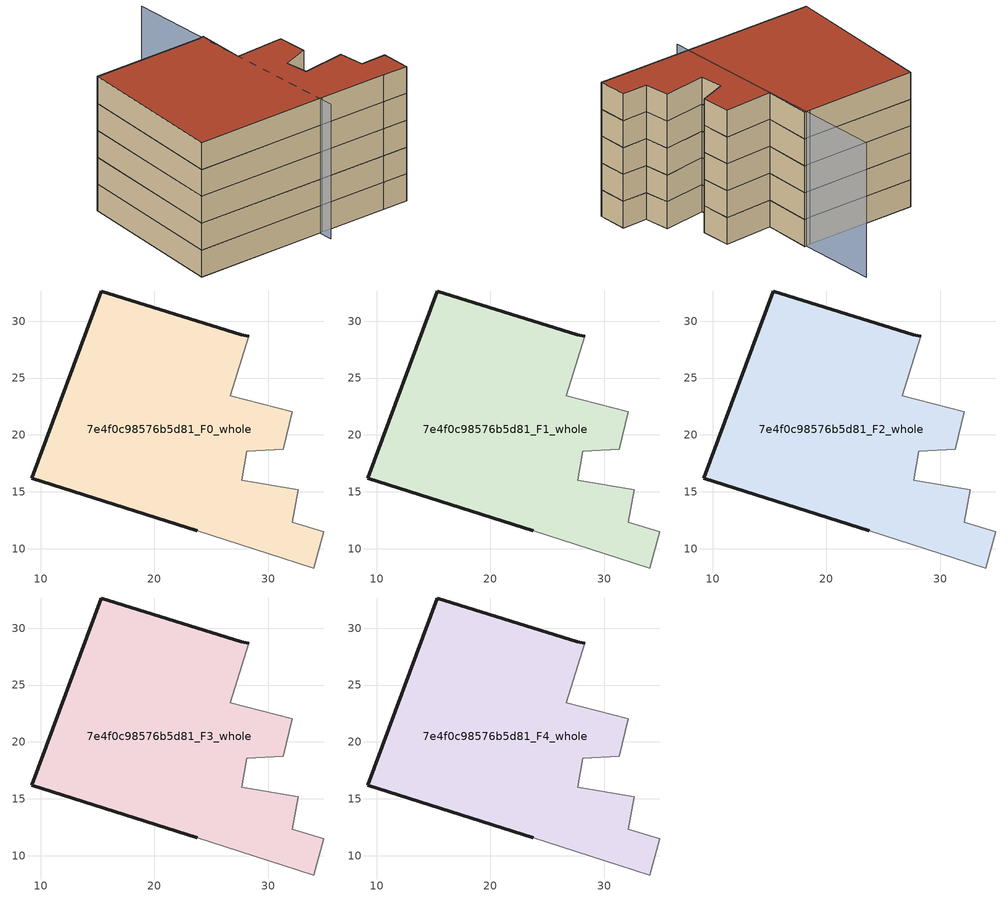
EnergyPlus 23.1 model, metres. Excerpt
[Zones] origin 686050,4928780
7e4f0c98576b5d81_F0_whole
 floor ground (EU_floor_Construction): 34.02,8.3 34.9,11.48 32.11,12.33 32.62,15.19 27.66,16.02 28.11,18.56 31.32,18.72 32.13,22.02 26.67,23.45 28.27,28.67 27.61,28.79 15.34,32.65 9.19,16.2 23.77,11.56 31.27,9.17 z0
 wall outside (EU_wall_Construction): 23.77,11.56 9.19,16.2 15.34,32.65 27.61,28.79 28.27,28.67 z0:3
 wall adiabatic (EU_wall_Construction): 28.27,28.67 26.67,23.45 32.13,22.02 31.32,18.72 28.11,18.56 27.66,16.02 32.62,15.19 32.11,12.33 34.9,11.48 34.02,8.3 31.27,9.17 23.77,11.56 z0:3
7e4f0c98576b5d81_F1_whole
 floor to 7e4f0c98576b5d81_F0_whole (EU_floor_Construction): 34.02,8.3 34.9,11.48 32.11,12.33 32.62,15.19 27.66,16.02 28.11,18.56 31.32,18.72 32.13,22.02 26.67,23.45 28.27,28.67 27.61,28.79 15.34,32.65 9.19,16.2 23.77,11.56 31.27,9.17 z3
 wall outside (EU_wall_Construction): 23.77,11.56 9.19,16.2 15.34,32.65 27.61,28.79 28.27,28.67 z3:6
 wall adiabatic (EU_wall_Construction): 28.27,28.67 26.67,23.45 32.13,22.02 31.32,18.72 28.11,18.56 27.66,16.02 32.62,15.19 32.11,12.33 34.9,11.48 34.02,8.3 31.27,9.17 23.77,11.56 z3:6
7e4f0c98576b5d81_F2_whole
 floor to 7e4f0c98576b5d81_F1_whole (EU_floor_Construction): 34.02,8.3 34.9,11.48 32.11,12.33 32.62,15.19 27.66,16.02 28.11,18.56 31.32,18.72 32.13,22.02 26.67,23.45 28.27,28.67 27.61,28.79 15.34,32.65 9.19,16.2 23.77,11.56 31.27,9.17 z6
 wall outside (EU_wall_Construction): 23.77,11.56 9.19,16.2 15.34,32.65 27.61,28.79 28.27,28.67 z6:9
 wall adiabatic (EU_wall_Construction): 28.27,28.67 26.67,23.45 32.13,22.02 31.32,18.72 28.11,18.56 27.66,16.02 32.62,15.19 32.11,12.33 34.9,11.48 34.02,8.3 31.27,9.17 23.77,11.56 z6:9
7e4f0c98576b5d81_F3_whole
 floor to 7e4f0c98576b5d81_F2_whole (EU_floor_Construction): 34.02,8.3 34.9,11.48 32.11,12.33 32.62,15.19 27.66,16.02 28.11,18.56 31.32,18.72 32.13,22.02 26.67,23.45 28.27,28.67 27.61,28.79 15.34,32.65 9.19,16.2 23.77,11.56 31.27,9.17 z9
 wall outside (EU_wall_Construction): 23.77,11.56 9.19,16.2 15.34,32.65 27.61,28.79 28.27,28.67 z9:12
 wall adiabatic (EU_wall_Construction): 28.27,28.67 26.67,23.45 32.13,22.02 31.32,18.72 28.11,18.56 27.66,16.02 32.62,15.19 32.11,12.33 34.9,11.48 34.02,8.3 31.27,9.17 23.77,11.56 z9:12
7e4f0c98576b5d81_F4_whole
 floor to 7e4f0c98576b5d81_F3_whole (EU_floor_Construction): 34.02,8.3 34.9,11.48 32.11,12.33 32.62,15.19 27.66,16.02 28.11,18.56 31.32,18.72 32.13,22.02 26.67,23.45 28.27,28.67 27.61,28.79 15.34,32.65 9.19,16.2 23.77,11.56 31.27,9.17 z12
 wall outside (EU_wall_Construction): 23.77,11.56 9.19,16.2 15.34,32.65 27.61,28.79 28.27,28.67 z12:15
 wall adiabatic (EU_wall_Construction): 28.27,28.67 26.67,23.45 32.13,22.02 31.32,18.72 28.11,18.56 27.66,16.02 32.62,15.19 32.11,12.33 34.9,11.48 34.02,8.3 31.27,9.17 23.77,11.56 z12:15
 roof outside (EU_roof_Construction): 28.27,28.67 26.67,23.45 32.13,22.02 31.32,18.72 28.11,18.56 27.66,16.02 32.62,15.19 32.11,12.33 34.9,11.48 34.02,8.3 31.27,9.17 23.77,11.56 9.19,16.2 15.34,32.65 27.61,28.79 z15
shading: 23.13,10.07 30.35,37.35 z0:15
[Building]
EU S2 Campaign: North Axis=0; Terrain=City; Solar Distribution=FullExterior
[Site:Location]
Bologna: Latitude=44.5; Longitude=11.25; Time Zone=1; Elevation=37
[SizingPeriod:WeatherFileDays]
AnnualSizingPeriod: Begin Month=1; Begin Day of Month=1; End Month=12; End Day of Month=31; Day of Week for Start Day=Monday; Use Weather File Daylight Saving Period=No; Use Weather File Rain and Snow Indicators=No
[MATERIAL]
EU_InternalMass_Material: Roughness=MediumRough; Thickness=0.1; Conductivity=1; Density=1800; Specific Heat=900; Thermal Absorptance=0.9; Solar Absorptance=0.7; Visible Absorptance=0.7
[MATERIAL:NOMASS] Roughness=MediumRough; Thermal Absorptance=0.9; Solar Absorptance=0.7; Visible Absorptance=0.7
Name | Thermal Resistance
EU_wall_NoMass | 0.905828
EU_roof_NoMass | 0.37593
EU_floor_NoMass | 0.67114
[CONSTRUCTION]
EU_wall_Construction: EU_wall_NoMass
EU_roof_Construction: EU_roof_NoMass
EU_floor_Construction: EU_floor_NoMass
EU_InternalMass_Construction: EU_InternalMass_Material
[ZONE] Type=1; Multiplier=1; Ceiling Height=autocalculate; Volume=1005.54; Floor Area=autocalculate; Part of Total Floor Area=Yes
7e4f0c98576b5d81_F0_whole; 7e4f0c98576b5d81_F1_whole; 7e4f0c98576b5d81_F2_whole; 7e4f0c98576b5d81_F3_whole; 7e4f0c98576b5d81_F4_whole
[INTERNALMASS] Construction=EU_InternalMass_Construction; Surface Area=335.181
Name | Zone or ZoneList
7e4f0c98576b5d81_F0_whole_EU_InternalMass | 7e4f0c98576b5d81_F0_whole
7e4f0c98576b5d81_F1_whole_EU_InternalMass | 7e4f0c98576b5d81_F1_whole
7e4f0c98576b5d81_F2_whole_EU_InternalMass | 7e4f0c98576b5d81_F2_whole
7e4f0c98576b5d81_F3_whole_EU_InternalMass | 7e4f0c98576b5d81_F3_whole
7e4f0c98576b5d81_F4_whole_EU_InternalMass | 7e4f0c98576b5d81_F4_whole
[OTHEREQUIPMENT] Fuel Type=Electricity; Design Level Calculation Method=Watts/Area; Power per Zone Floor Area=1; Fraction Latent=0; Fraction Radiant=0; Fraction Lost=0; Carbon Dioxide Generation Rate=0; EndUse Subcategory=EU_Step8_InternalGains
Name | Zone or ZoneList or Space or SpaceList | Schedule
EU_Step8_InternalGain_7e4f0c98576b5d81_F0_whole_f000 | 7e4f0c98576b5d81_F0_whole | EU_Step8_GainSchedule_7e4f0c98576b5d81_F0_whole_f000
EU_Step8_InternalGain_7e4f0c98576b5d81_F1_whole_f000 | 7e4f0c98576b5d81_F1_whole | EU_Step8_GainSchedule_7e4f0c98576b5d81_F1_whole_f000
EU_Step8_InternalGain_7e4f0c98576b5d81_F2_whole_f000 | 7e4f0c98576b5d81_F2_whole | EU_Step8_GainSchedule_7e4f0c98576b5d81_F2_whole_f000
EU_Step8_InternalGain_7e4f0c98576b5d81_F3_whole_f000 | 7e4f0c98576b5d81_F3_whole | EU_Step8_GainSchedule_7e4f0c98576b5d81_F3_whole_f000
EU_Step8_InternalGain_7e4f0c98576b5d81_F4_whole_f000 | 7e4f0c98576b5d81_F4_whole | EU_Step8_GainSchedule_7e4f0c98576b5d81_F4_whole_f000
[ZONEVENTILATION:DESIGNFLOWRATE] Schedule=EU_AlwaysOn; Design Flow Rate Calculation Method=AirChanges/Hour; Air Changes per Hour=0.73129; Ventilation Type=Natural; Fan Pressure Rise=0; Fan Total Efficiency=1; Constant Term Coefficient=1; Temperature Term Coefficient=0; Velocity Term Coefficient=0; Velocity Squared Term Coefficient=0; Minimum Indoor Temperature=-100; Maximum Indoor Temperature=100; Delta Temperature=-100; Minimum Outdoor Temperature=-100; Maximum Outdoor Temperature=100; Maximum Wind Speed=40
Name | Zone or ZoneList or Space or SpaceList
EU_ConstantAir_7e4f0c98576b5d81_F0_whole | 7e4f0c98576b5d81_F0_whole
EU_ConstantAir_7e4f0c98576b5d81_F1_whole | 7e4f0c98576b5d81_F1_whole
EU_ConstantAir_7e4f0c98576b5d81_F2_whole | 7e4f0c98576b5d81_F2_whole
EU_ConstantAir_7e4f0c98576b5d81_F3_whole | 7e4f0c98576b5d81_F3_whole
EU_ConstantAir_7e4f0c98576b5d81_F4_whole | 7e4f0c98576b5d81_F4_whole
[HVACTEMPLATE:THERMOSTAT] Constant Heating Setpoint=20; Constant Cooling Setpoint=50
EU_HeatOnly_7e4f0c98576b5d81_F0_whole; EU_HeatOnly_7e4f0c98576b5d81_F1_whole; EU_HeatOnly_7e4f0c98576b5d81_F2_whole; EU_HeatOnly_7e4f0c98576b5d81_F3_whole; EU_HeatOnly_7e4f0c98576b5d81_F4_whole
[HVACTEMPLATE:ZONE:IDEALLOADSAIRSYSTEM] System Availability Schedule=EU_AlwaysOn; Maximum Heating Supply Air Temperature=50; Minimum Cooling Supply Air Temperature=13; Maximum Heating Supply Air Humidity Ratio=0.0156; Minimum Cooling Supply Air Humidity Ratio=0.0077; Heating Limit=NoLimit; Cooling Limit=NoLimit; Heating Availability Schedule=EU_AlwaysOn; Cooling Availability Schedule=EU_CoolingOff; Dehumidification Control Type=ConstantSensibleHeatRatio; Cooling Sensible Heat Ratio=0.7; Dehumidification Setpoint=60; Humidification Control Type=None; Humidification Setpoint=30; Outdoor Air Method=None; Outdoor Air Flow Rate per Person=0.00944; Outdoor Air Flow Rate per Zone Floor Area=0; Outdoor Air Flow Rate per Zone=0; Demand Controlled Ventilation Type=None; Outdoor Air Economizer Type=NoEconomizer; Heat Recovery Type=None; Sensible Heat Recovery Effectiveness=0.7; Latent Heat Recovery Effectiveness=0.65
Name | Template Thermostat
7e4f0c98576b5d81_F0_whole | EU_HeatOnly_7e4f0c98576b5d81_F0_whole
7e4f0c98576b5d81_F1_whole | EU_HeatOnly_7e4f0c98576b5d81_F1_whole
7e4f0c98576b5d81_F2_whole | EU_HeatOnly_7e4f0c98576b5d81_F2_whole
7e4f0c98576b5d81_F3_whole | EU_HeatOnly_7e4f0c98576b5d81_F3_whole
7e4f0c98576b5d81_F4_whole | EU_HeatOnly_7e4f0c98576b5d81_F4_whole
[SIZING:ZONE] Zone Cooling Design Supply Air Temperature Input Method=SupplyAirTemperature; Zone Cooling Design Supply Air Temperature=13; Zone Heating Design Supply Air Temperature Input Method=SupplyAirTemperature; Zone Heating Design Supply Air Temperature=50; Zone Cooling Design Supply Air Humidity Ratio=0.008; Zone Heating Design Supply Air Humidity Ratio=0.008; Cooling Design Air Flow Method=DesignDay; Cooling Design Air Flow Rate=0; Cooling Minimum Air Flow per Zone Floor Area=0.000762; Cooling Minimum Air Flow=0; Cooling Minimum Air Flow Fraction=0.2; Heating Design Air Flow Method=DesignDay; Heating Design Air Flow Rate=0; Heating Maximum Air Flow per Zone Floor Area=0.002032; Heating Maximum Air Flow=0.141576; Heating Maximum Air Flow Fraction=0.3; Account for Dedicated Outdoor Air System=No; Dedicated Outdoor Air System Control Strategy=NeutralSupplyAir; Dedicated Outdoor Air Low Setpoint Temperature for Design=autosize; Dedicated Outdoor Air High Setpoint Temperature for Design=autosize; Zone Load Sizing Method=Sensible Load Only No Latent Load; Zone Latent Cooling Design Supply Air Humidity Ratio Input Method=HumidityRatioDifference; Zone Cooling Design Supply Air Humidity Ratio Difference=0.005; Zone Latent Heating Design Supply Air Humidity Ratio Input Method=HumidityRatioDifference; Zone Humidification Design Supply Air Humidity Ratio Difference=0.005
7e4f0c98576b5d81_F0_whole; 7e4f0c98576b5d81_F1_whole; 7e4f0c98576b5d81_F2_whole; 7e4f0c98576b5d81_F3_whole; 7e4f0c98576b5d81_F4_whole
[SCHEDULE:CONSTANT]
Name | Hourly Value
EU_AlwaysOn | 1
EU_CoolingOff | 0
[SCHEDULE:FILE] Column Number=1; Rows to Skip at Top=0; Number of Hours of Data=8760; Column Separator=Comma; Interpolate to Timestep=No; Minutes per Item=60; Adjust Schedule for Daylight Savings=Yes
Name | File
EU_Step8_GainSchedule_7e4f0c98576b5d81_F0_whole_f000 | ../../schedules/7e4f0c98576b5d81/7e4f0c98576b5d81_F0_whole_f000_gain.csv
EU_Step8_GainSchedule_7e4f0c98576b5d81_F1_whole_f000 | ../../schedules/7e4f0c98576b5d81/7e4f0c98576b5d81_F1_whole_f000_gain.csv
EU_Step8_GainSchedule_7e4f0c98576b5d81_F2_whole_f000 | ../../schedules/7e4f0c98576b5d81/7e4f0c98576b5d81_F2_whole_f000_gain.csv
EU_Step8_GainSchedule_7e4f0c98576b5d81_F3_whole_f000 | ../../schedules/7e4f0c98576b5d81/7e4f0c98576b5d81_F3_whole_f000_gain.csv
EU_Step8_GainSchedule_7e4f0c98576b5d81_F4_whole_f000 | ../../schedules/7e4f0c98576b5d81/7e4f0c98576b5d81_F4_whole_f000_gain.csv
